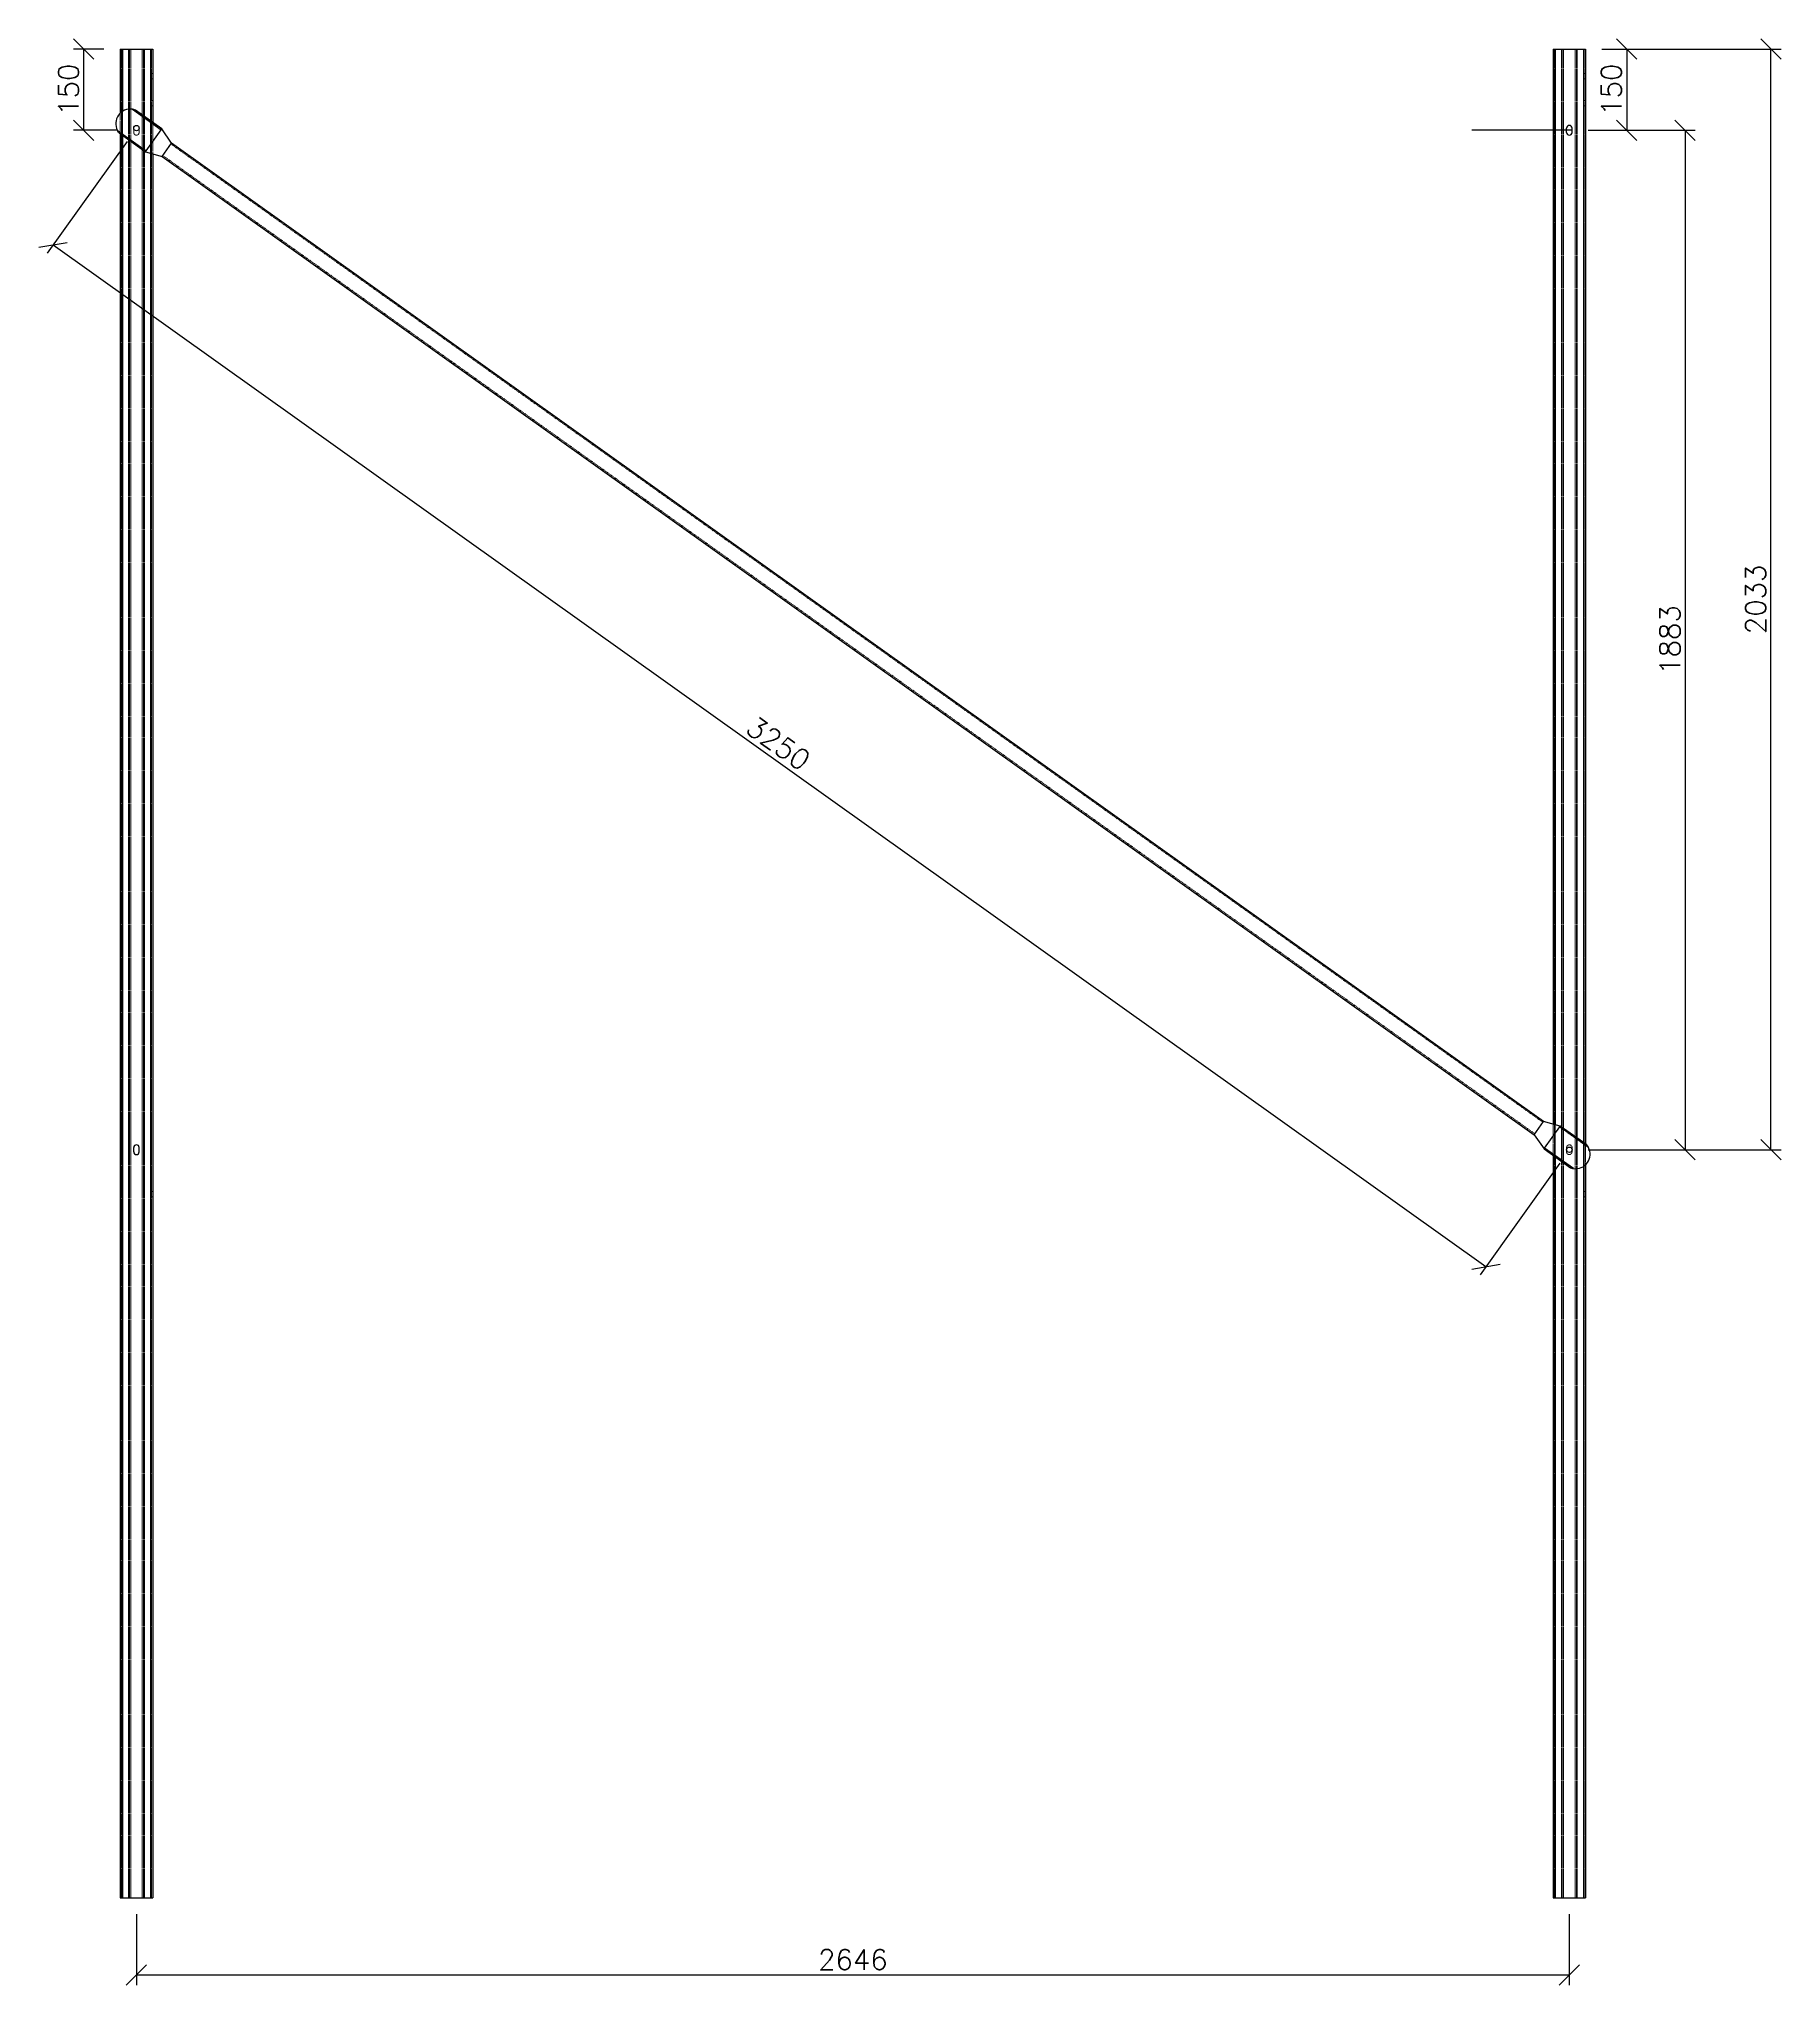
# Model space of a CAD drawing. Header units: millimetres. Extents: x -116399 to 112199, y -90759 to -31335.
# Drawn here: x 104 to 3321, y -63893 to -60299 of the extents above; entities that cross this region are included whole.
import ezdxf

# ---------------------------------------------------------------- set-up
doc = ezdxf.new("R2010")
doc.units = ezdxf.units.MM
doc.linetypes.add('HIDDEN', pattern=[1.905, 1.27, -0.635])
doc.layers.add('LIVELLO0', color=4, linetype='Continuous')
doc.styles.add('Annotative', font='simplex.shx', dxfattribs={"height": 2.5})
doc.dimstyles.new('Annotative', dxfattribs={"dimscale": 0, "dimtxt": 2.5, "dimasz": 2.5, "dimexe": 1.25, "dimexo": 2, "dimtad": 1, "dimtxsty": 'Annotative', "dimblk": 'OBLIQUE', "dimcen": 2.5, "dimazin": 3, "dimtfac": 1, "dimtmove": 0, "dimatfit": 3, "dimfxl": 1})

# ---------------------------------------------------------------- blocks, each defined once
blk = doc.blocks.new('_Oblique')
at = {"color": 0, "linetype": 'ByBlock', "lineweight": -2}
blk.add_line((-0.5, -0.5), (0.5, 0.5), dxfattribs=at)
blk = doc.blocks.new('*D547')
at = {"color": 8, "lineweight": -2}
for p, q in [((2990.3, -60317.4), (3321.3, -60317.4)), ((3302.6, -62350.4), (3302.6, -60317.4)), ((2965.3, -62350.4), (3321.3, -62350.4))]:
    blk.add_line(p, q, dxfattribs=at)
at = {"layer": 'Defpoints', "color": 0}
for p in [(2960.3, -60317.4), (3302.6, -60317.4), (2935.3, -62350.4)]:
    blk.add_point(p, dxfattribs=at)
at = {"color": 8, "lineweight": -2, "xscale": 37.5, "yscale": 37.5, "zscale": 37.5}
for p, rotation in [((3302.6, -60317.4), 90), ((3302.6, -62350.4), 270)]:
    blk.add_blockref('_Oblique', p, dxfattribs=dict(at, rotation=rotation))
at = {"insert": (3274.4, -61333.9), "char_height": 37.5, "attachment_point": 5, "rotation": 90, "style": 'Annotative'}
blk.add_mtext('2033', dxfattribs=at)
blk = doc.blocks.new('*D548')
at = {"color": 8, "lineweight": -2}
for p, q in [((224.3, -60317.4), (168.2, -60317.4)), ((186.9, -60467.4), (186.9, -60317.4)), ((249.3, -60467.4), (168.2, -60467.4))]:
    blk.add_line(p, q, dxfattribs=at)
at = {"layer": 'Defpoints', "color": 0}
for p in [(186.9, -60317.4), (254.3, -60317.4), (279.3, -60467.4)]:
    blk.add_point(p, dxfattribs=at)
at = {"color": 8, "lineweight": -2, "xscale": 37.5, "yscale": 37.5, "zscale": 37.5}
for p, rotation in [((186.9, -60317.4), 90), ((186.9, -60467.4), 270)]:
    blk.add_blockref('_Oblique', p, dxfattribs=dict(at, rotation=rotation))
at = {"insert": (158.8, -60392.4), "char_height": 37.5, "attachment_point": 5, "rotation": 90, "style": 'Annotative'}
blk.add_mtext('150', dxfattribs=at)
blk = doc.blocks.new('*D549')
at = {"color": 8, "lineweight": -2}
for p, q in [((2965.3, -60467.4), (3162.8, -60467.4)), ((3144.1, -60467.4), (3144.1, -62350.4)), ((2965.3, -62350.4), (3162.8, -62350.4))]:
    blk.add_line(p, q, dxfattribs=at)
at = {"layer": 'Defpoints', "color": 0}
for p in [(2935.3, -60467.4), (2935.3, -62350.4), (3144.1, -62350.4)]:
    blk.add_point(p, dxfattribs=at)
at = {"color": 8, "lineweight": -2, "xscale": 37.5, "yscale": 37.5, "zscale": 37.5}
for p, rotation in [((3144.1, -60467.4), 90), ((3144.1, -62350.4), 270)]:
    blk.add_blockref('_Oblique', p, dxfattribs=dict(at, rotation=rotation))
at = {"insert": (3116, -61408.9), "char_height": 37.5, "attachment_point": 5, "rotation": 90, "style": 'Annotative'}
blk.add_mtext('1883', dxfattribs=at)
blk = doc.blocks.new('*D550')
at = {"color": 8, "lineweight": -2}
for p, q in [((3006.2, -60317.4), (3017.4, -60317.4)), ((3036.2, -60317.4), (3036.2, -60467.4)), ((3006.2, -60467.4), (3017.4, -60467.4))]:
    blk.add_line(p, q, dxfattribs=at)
at = {"layer": 'Defpoints', "color": 0}
for p in [(3036.2, -60317.4), (3036.2, -60467.4), (3036.2, -60467.4)]:
    blk.add_point(p, dxfattribs=at)
at = {"color": 8, "lineweight": -2, "xscale": 37.5, "yscale": 37.5, "zscale": 37.5}
for p, rotation in [((3036.2, -60317.4), 90), ((3036.2, -60467.4), 270)]:
    blk.add_blockref('_Oblique', p, dxfattribs=dict(at, rotation=rotation))
at = {"insert": (3008.1, -60392.4), "char_height": 37.5, "attachment_point": 5, "rotation": 90, "style": 'Annotative'}
blk.add_mtext('150', dxfattribs=at)
blk = doc.blocks.new('*D551')
at = {"color": 8, "lineweight": -2}
for p, q in [((266.9, -60487.9), (119.5, -60694.6)), ((2776.3, -62566.5), (130.3, -60679.4)), ((2912.9, -62375), (2765.5, -62581.7))]:
    blk.add_line(p, q, dxfattribs=at)
at = {"layer": 'Defpoints', "color": 0}
for p in [(284.3, -60463.4), (130.3, -60679.4), (2930.3, -62350.5)]:
    blk.add_point(p, dxfattribs=at)
at = {"color": 8, "lineweight": -2, "xscale": 37.5, "yscale": 37.5, "zscale": 37.5}
for p, rotation in [((130.3, -60679.4), 144.5037818348034), ((2776.3, -62566.5), 324.5037818348034)]:
    blk.add_blockref('_Oblique', p, dxfattribs=dict(at, rotation=rotation))
at = {"insert": (1469.7, -61600), "char_height": 37.5, "attachment_point": 5, "rotation": 324.5038, "style": 'Annotative'}
blk.add_mtext('3250', dxfattribs=at)
blk = doc.blocks.new('*D552')
at = {"color": 8, "lineweight": -2}
for p, q in [((284.3, -63762.4), (284.3, -63893.5)), ((2930.3, -63762.4), (2930.3, -63893.5)), ((284.3, -63874.7), (2930.3, -63874.7))]:
    blk.add_line(p, q, dxfattribs=at)
at = {"layer": 'Defpoints', "color": 0}
for p in [(284.3, -63732.4), (2930.3, -63732.4), (2930.3, -63874.7)]:
    blk.add_point(p, dxfattribs=at)
at = {"color": 8, "lineweight": -2, "xscale": 37.5, "yscale": 37.5, "zscale": 37.5, "rotation": 180}
blk.add_blockref('_Oblique', (284.3, -63874.7), dxfattribs=at)
at = {"color": 8, "lineweight": -2, "xscale": 37.5, "yscale": 37.5, "zscale": 37.5}
blk.add_blockref('_Oblique', (2930.3, -63874.7), dxfattribs=at)
at = {"insert": (1607.3, -63846.6), "char_height": 37.5, "attachment_point": 5, "style": 'Annotative'}
blk.add_mtext('2646', dxfattribs=at)

msp = doc.modelspace()

# ---------------------------------------------------------------- linework, layer by layer
at = {"color": 7, "linetype": 'Continuous', "lineweight": 25}
for p, q in [((254.344, -60317.427), (254.344, -60435.734)), ((254.344, -60317.427), (258.344, -60317.427)), ((258.344, -60317.427), (310.344, -60317.427)), ((258.344, -60317.427), (258.344, -60432.605)), ((310.344, -60317.427), (314.344, -60317.427)), ((310.344, -60317.427), (310.344, -60450.135)), ((314.344, -60317.427), (314.344, -60452.988)), ((2900.344, -60317.427), (2900.344, -62303.103)), ((2900.344, -60317.427), (2904.344, -60317.427)), ((2904.344, -60317.427), (2956.344, -60317.427)), ((2904.344, -60317.427), (2904.344, -62304.212)), ((2956.344, -60317.427), (2960.344, -60317.427)), ((2956.344, -60317.427), (2956.344, -62337.245)), ((2960.344, -60317.427), (2960.344, -62340.098)), ((2925.344, -60471.427), (2925.344, -60463.427)), ((2935.344, -60471.427), (2935.344, -60463.427)), ((254.344, -60473.867), (254.344, -63732.427)), ((258.344, -60476.72), (258.344, -63732.427)), ((310.344, -60509.754), (310.344, -63732.427)), ((314.344, -60510.863), (314.344, -63732.427)), ((279.344, -62354.427), (279.344, -62346.427)), ((289.344, -62354.427), (289.344, -62346.427)), ((2900.344, -62360.977), (2900.344, -63732.427)), ((2904.344, -62363.83), (2904.344, -63732.427)), ((2956.344, -62381.36), (2956.344, -63732.427)), ((2960.344, -62378.231), (2960.344, -63732.427)), ((254.344, -63732.427), (258.344, -63732.427)), ((258.344, -63732.427), (310.344, -63732.427)), ((310.344, -63732.427), (314.344, -63732.427)), ((2900.344, -63732.427), (2904.344, -63732.427)), ((2904.344, -63732.427), (2956.344, -63732.427)), ((2956.344, -63732.427), (2960.344, -63732.427))]:
    msp.add_line(p, q, dxfattribs=at)
at = {"color": 7, "linetype": 'HIDDEN', "lineweight": 18}
for p, q in [((256.844, -60317.427), (256.844, -63732.427)), ((258.344, -60317.427), (258.344, -63732.427)), ((258.344, -60317.427), (258.344, -63732.427)), ((258.344, -60317.427), (258.344, -63732.427)), ((269.844, -60317.427), (269.844, -63732.427)), ((269.844, -60317.427), (269.844, -63732.427)), ((271.344, -60317.427), (271.344, -63732.427)), ((273.844, -60317.427), (273.844, -63732.427)), ((294.844, -60317.427), (294.844, -63732.427)), ((297.344, -60317.427), (297.344, -63732.427)), ((298.844, -60317.427), (298.844, -63732.427)), ((298.844, -60317.427), (298.844, -63732.427)), ((310.344, -60317.427), (310.344, -63732.427)), ((310.344, -60317.427), (310.344, -63732.427)), ((310.344, -60317.427), (310.344, -63732.427)), ((311.844, -60317.427), (311.844, -63732.427)), ((2902.844, -60317.427), (2902.844, -63732.427)), ((2904.344, -60317.427), (2904.344, -63732.427)), ((2904.344, -60317.427), (2904.344, -63732.427)), ((2904.344, -60317.427), (2904.344, -63732.427)), ((2915.844, -60317.427), (2915.844, -63732.427)), ((2915.844, -60317.427), (2915.844, -63732.427)), ((2917.344, -60317.427), (2917.344, -63732.427)), ((2919.844, -60317.427), (2919.844, -63732.427)), ((2940.844, -60317.427), (2940.844, -63732.427)), ((2943.344, -60317.427), (2943.344, -63732.427)), ((2944.844, -60317.427), (2944.844, -63732.427)), ((2944.844, -60317.427), (2944.844, -63732.427)), ((2956.344, -60317.427), (2956.344, -63732.427)), ((2956.344, -60317.427), (2956.344, -63732.427)), ((2956.344, -60317.427), (2956.344, -63732.427)), ((2957.844, -60317.427), (2957.844, -63732.427)), ((256.844, -60362.427), (254.344, -60362.427)), ((254.344, -60372.427), (256.844, -60372.427)), ((314.344, -60362.427), (311.844, -60362.427)), ((311.844, -60372.427), (314.344, -60372.427)), ((2902.844, -60362.427), (2900.344, -60362.427)), ((2900.344, -60372.427), (2902.844, -60372.427)), ((2960.344, -60362.427), (2957.844, -60362.427)), ((2957.844, -60372.427), (2960.344, -60372.427)), ((256.844, -60412.427), (254.344, -60412.427)), ((254.344, -60422.427), (256.844, -60422.427)), ((314.344, -60412.427), (311.844, -60412.427)), ((311.844, -60422.427), (314.344, -60422.427)), ((2902.844, -60412.427), (2900.344, -60412.427)), ((2900.344, -60422.427), (2902.844, -60422.427)), ((2960.344, -60412.427), (2957.844, -60412.427)), ((2957.844, -60422.427), (2960.344, -60422.427)), ((254.344, -60435.734), (254.344, -60473.867)), ((258.344, -60432.605), (258.344, -60476.72)), ((279.344, -60471.427), (279.344, -60463.427)), ((289.344, -60471.427), (289.344, -60463.427)), ((310.344, -60450.135), (310.344, -60509.754)), ((314.344, -60452.988), (314.344, -60510.863)), ((2900.344, -62303.103), (2900.344, -62360.977)), ((2904.344, -62304.212), (2904.344, -62363.83)), ((2925.344, -62354.427), (2925.344, -62346.427)), ((2935.344, -62354.427), (2935.344, -62346.427)), ((2956.344, -62337.245), (2956.344, -62381.36)), ((2960.344, -62340.098), (2960.344, -62378.231)), ((256.844, -62427.427), (254.344, -62427.427)), ((254.344, -62437.427), (256.844, -62437.427)), ((314.344, -62427.427), (311.844, -62427.427)), ((311.844, -62437.427), (314.344, -62437.427)), ((2902.844, -62427.427), (2900.344, -62427.427)), ((2900.344, -62437.427), (2902.844, -62437.427)), ((2960.344, -62427.427), (2957.844, -62427.427)), ((2957.844, -62437.427), (2960.344, -62437.427))]:
    msp.add_line(p, q, dxfattribs=at)
at = {"color": 5}
msp.add_line((2935.344, -60467.427), (2750.551, -60467.427), dxfattribs=at)
at = {"color": 7, "linetype": 'Continuous', "lineweight": 25}
for centre, start, end in [((2930.344, -60463.427), 0, 180), ((2930.344, -60471.427), 180, 0), ((284.344, -62346.427), 0, 180), ((284.344, -62354.427), 180, 0)]:
    msp.add_arc(centre, 5, start, end, dxfattribs=at)
at = {"color": 7, "linetype": 'HIDDEN', "lineweight": 18}
for centre, start, end in [((284.344, -60471.427), 180, 0), ((2930.344, -62346.427), 0, 180), ((2930.344, -62354.427), 180, 0)]:
    msp.add_arc(centre, 5, start, end, dxfattribs=at)
at = {"layer": 'LIVELLO0', "linetype": 'Continuous', "lineweight": 25}
for p, q in [((276.835, -60428.693), (329.985, -60466.599)), ((331.146, -60464.971), (282.295, -60430.13)), ((249.058, -60467.641), (302.207, -60505.547)), ((252.195, -60472.335), (301.046, -60507.175)), ((302.207, -60505.547), (329.985, -60466.599)), ((329.985, -60466.599), (331.146, -60464.971)), ((349.23, -60491.28), (331.146, -60464.971)), ((340.521, -60503.492), (349.23, -60491.28)), ((2882.877, -62298.26), (349.23, -60491.28)), ((301.046, -60507.175), (302.207, -60505.547)), ((301.046, -60507.176), (331.811, -60515.705)), ((331.811, -60515.704), (340.521, -60503.492)), ((331.811, -60515.704), (2865.458, -62322.685)), ((2865.457, -62322.685), (2883.542, -62348.995)), ((2865.458, -62322.685), (2874.167, -62310.473)), ((2874.167, -62310.473), (2882.877, -62298.26)), ((2913.642, -62306.79), (2882.877, -62298.26)), ((2884.703, -62347.366), (2912.481, -62308.418)), ((2912.481, -62308.418), (2913.642, -62306.79)), ((2965.63, -62346.324), (2912.481, -62308.418)), ((2962.493, -62341.63), (2913.642, -62306.79)), ((2883.542, -62348.994), (2884.703, -62347.366)), ((2883.542, -62348.994), (2932.393, -62383.834)), ((2937.853, -62385.272), (2884.703, -62347.366))]:
    msp.add_line(p, q, dxfattribs=at)
at = {"layer": 'LIVELLO0', "linetype": 'HIDDEN', "lineweight": 18}
for p, q in [((276.835, -60428.693), (329.985, -60466.599)), ((249.058, -60467.641), (302.207, -60505.547)), ((2881.716, -62299.889), (348.069, -60492.908)), ((332.972, -60514.076), (2866.619, -62321.057)), ((2965.63, -62346.324), (2912.481, -62308.418)), ((2937.853, -62385.272), (2884.703, -62347.366))]:
    msp.add_line(p, q, dxfattribs=at)
at = {"layer": 'LIVELLO0', "linetype": 'Continuous', "lineweight": 25, "flags": 128}
for points in [[(252.196, -60472.334), (252.197, -60472.336), (252.175, -60472.309), (252.096, -60472.214), (251.88, -60471.949), (251.044, -60470.85), (250.023, -60469.327), (249.058, -60467.641)], [(2932.393, -62383.834), (2932.392, -62383.833), (2932.424, -62383.845), (2932.54, -62383.889), (2932.861, -62384.006), (2934.171, -62384.439), (2935.945, -62384.908), (2937.853, -62385.272)]]:
    msp.add_lwpolyline(points, dxfattribs=at)
at = {"layer": 'LIVELLO0', "linetype": 'Continuous', "lineweight": 25}
for centre in [(284.344, -60463.427), (2930.344, -62350.537)]:
    msp.add_circle(centre, 5, dxfattribs=at)
for centre, radius, start, end in [((272.779, -60455.179), 26.795, 81.293026, 207.714538), ((272.78, -60455.176), 26.792, 69.197909, 81.293796), ((2941.909, -62358.785), 26.795, 261.293026, 27.714538), ((2941.912, -62358.784), 26.792, 27.713768, 39.809654)]:
    msp.add_arc(centre, radius, start, end, dxfattribs=at)

# ---------------------------------------------------------------- dimensions: what is measured, and where the dimension line sits
at = {"color": 5}
for base, p1, p2, picture, middle in [((186.949, -60317.427), (279.344, -60467.427), (254.344, -60317.427), '*D548', (158.824, -60392.427)), ((3302.562, -60317.427), (2935.344, -62350.427), (2960.344, -60317.427), '*D547', (3274.437, -61333.927)), ((3036.188, -60467.427), (3036.188, -60317.427), (3036.188, -60467.427), '*D550', (3008.063, -60392.427)), ((3144.087, -62350.427), (2935.344, -60467.427), (2935.344, -62350.427), '*D549', (3115.962, -61408.927))]:
    dim = msp.add_linear_dim(base=base, p1=p1, p2=p2, angle=90, dimstyle='Annotative', override={"dimscale": 0, "dimtix": 0, "dimtofl": 1, "dimtmove": 0, "dimatfit": 3}, dxfattribs=at)
    dim.commit()
    dim.dimension.update_dxf_attribs({"geometry": picture, "text_midpoint": middle})
dim = msp.add_aligned_dim(p1=(2930.344, -62350.537), p2=(284.344, -60463.427), distance=265.225, dimstyle='Annotative', override={"dimscale": 0, "dimtix": 0, "dimtofl": 1, "dimtmove": 0, "dimatfit": 3}, dxfattribs=at)
dim.commit()
dim.dimension.update_dxf_attribs({"geometry": '*D551', "text_midpoint": (1469.672, -61600.018)})
dim = msp.add_linear_dim(base=(2930.344, -63874.732), p1=(284.344, -63732.427), p2=(2930.344, -63732.427), dimstyle='Annotative', override={"dimscale": 0, "dimtix": 0, "dimtofl": 1, "dimtmove": 0, "dimatfit": 3}, dxfattribs=at)
dim.commit()
dim.dimension.update_dxf_attribs({"geometry": '*D552', "text_midpoint": (1607.344, -63846.607)})

doc.saveas('drawing.dxf')
